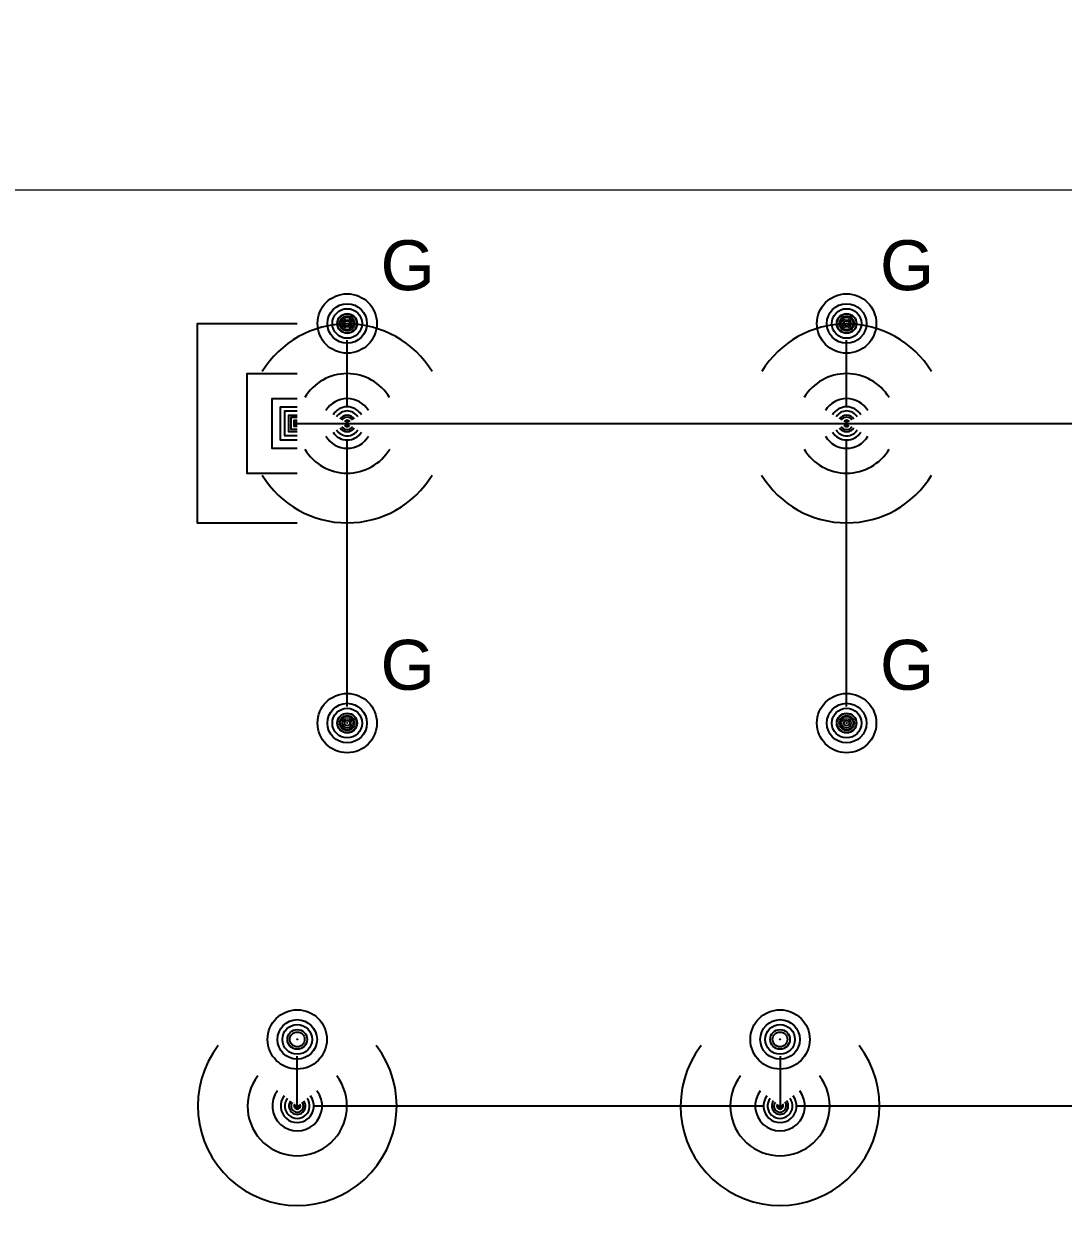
# Model space of a CAD drawing. Extents: x -24247 to 247, y -156 to 1335.
# Drawn here: x -3377.7 to -3128, y 281.8 to 567.7 of the extents above; entities that cross this region are included whole.
import ezdxf
from ezdxf import colors
from ezdxf.entities.mleader import LeaderData, LeaderLine
from ezdxf.math import Vec2, Vec3

# ---------------------------------------------------------------- set-up
doc = ezdxf.new("R2010")
doc.units = 0
doc.header["$LTSCALE"] = 48
doc.header["$MEASUREMENT"] = 0
for name, color, linetype in [('F-SPRK-HEAD-N', 2, 'Continuous'), ('F-SPRK-HEAD-N @ 1 (1)', 2, 'Continuous'), ('F-SPRK-HEAD-N @ 1 (2)', 2, 'Continuous'), ('F-SPRK-HEAD-N @ 128', 2, 'Continuous'), ('F-SPRK-HEAD-N @ 192', 2, 'Continuous'), ('F-SPRK-HEAD-N @ 48', 2, 'Continuous'), ('F-SPRK-HEAD-N @ 64', 2, 'Continuous'), ('F-SPRK-HEAD-N @ 96', 2, 'Continuous'), ('F-SPRN-N', 1, 'Continuous'), ('F-SPRN-N @ 1 (1)', 1, 'Continuous'), ('F-SPRN-N @ 1 (2)', 1, 'Continuous'), ('F-SPRN-N @ 12', 1, 'Continuous'), ('F-SPRN-N @ 128', 1, 'Continuous'), ('F-SPRN-N @ 16', 1, 'Continuous'), ('F-SPRN-N @ 192', 1, 'Continuous'), ('F-SPRN-N @ 2', 1, 'Continuous'), ('F-SPRN-N @ 24', 1, 'Continuous'), ('F-SPRN-N @ 384', 1, 'Continuous'), ('F-SPRN-N @ 4', 1, 'Continuous'), ('F-SPRN-N @ 48', 1, 'Continuous'), ('F-SPRN-N @ 64', 1, 'Continuous'), ('F-SPRN-N @ 768', 1, 'Continuous'), ('F-SPRN-N @ 8', 1, 'Continuous'), ('F-SPRN-N @ 96', 1, 'Continuous')]:
    doc.layers.add(name, color=color, linetype=linetype)
doc.layers.add('G-ANNO-TEXT', color=70, linetype='Continuous', lineweight=0)
doc.styles.add('Arial', font='arial.ttf')

# ---------------------------------------------------------------- blocks, each defined once
blk = doc.blocks.new('*U14')
blk.add_circle((0, 0), 0.037109375)
at = {"color": 7, "lineweight": 0}
blk.add_circle((0, 0), 0.01171875, dxfattribs=at)
blk = doc.blocks.new('*U619')
at = {"layer": 'F-SPRK-HEAD-N @ 1 (1)'}
blk.add_blockref('*U14', (-3300.000000014937, 495.7428022054028), dxfattribs=at)
at = {"layer": 'F-SPRK-HEAD-N @ 1 (2)'}
blk.add_blockref('*U14', (-3300.000000014937, 495.7428022054028), dxfattribs=at)
at = {"layer": 'F-SPRK-HEAD-N @ 128', "xscale": 128, "yscale": 128, "zscale": 128}
blk.add_blockref('*U14', (-3300.000000014937, 495.7428022054028), dxfattribs=at)
at = {"layer": 'F-SPRK-HEAD-N @ 192', "xscale": 192, "yscale": 192, "zscale": 192}
blk.add_blockref('*U14', (-3300.000000014937, 495.7428022054028), dxfattribs=at)
at = {"layer": 'F-SPRK-HEAD-N @ 48', "xscale": 48, "yscale": 48, "zscale": 48}
blk.add_blockref('*U14', (-3300.000000014937, 495.7428022054028), dxfattribs=at)
at = {"layer": 'F-SPRK-HEAD-N @ 64', "xscale": 64, "yscale": 64, "zscale": 64}
blk.add_blockref('*U14', (-3300.000000014937, 495.7428022054028), dxfattribs=at)
at = {"layer": 'F-SPRK-HEAD-N @ 96', "xscale": 96, "yscale": 96, "zscale": 96}
blk.add_blockref('*U14', (-3300.000000014937, 495.7428022054028), dxfattribs=at)
blk = doc.blocks.new('*U620')
at = {"layer": 'F-SPRK-HEAD-N @ 1 (1)'}
blk.add_blockref('*U14', (-3180.000000014937, 495.7428022054028), dxfattribs=at)
at = {"layer": 'F-SPRK-HEAD-N @ 1 (2)'}
blk.add_blockref('*U14', (-3180.000000014937, 495.7428022054028), dxfattribs=at)
at = {"layer": 'F-SPRK-HEAD-N @ 128', "xscale": 128, "yscale": 128, "zscale": 128}
blk.add_blockref('*U14', (-3180.000000014937, 495.7428022054028), dxfattribs=at)
at = {"layer": 'F-SPRK-HEAD-N @ 192', "xscale": 192, "yscale": 192, "zscale": 192}
blk.add_blockref('*U14', (-3180.000000014937, 495.7428022054028), dxfattribs=at)
at = {"layer": 'F-SPRK-HEAD-N @ 48', "xscale": 48, "yscale": 48, "zscale": 48}
blk.add_blockref('*U14', (-3180.000000014937, 495.7428022054028), dxfattribs=at)
at = {"layer": 'F-SPRK-HEAD-N @ 64', "xscale": 64, "yscale": 64, "zscale": 64}
blk.add_blockref('*U14', (-3180.000000014937, 495.7428022054028), dxfattribs=at)
at = {"layer": 'F-SPRK-HEAD-N @ 96', "xscale": 96, "yscale": 96, "zscale": 96}
blk.add_blockref('*U14', (-3180.000000014937, 495.7428022054028), dxfattribs=at)
blk = doc.blocks.new('*U622')
at = {"layer": 'F-SPRK-HEAD-N @ 1 (1)'}
blk.add_blockref('*U14', (-3300.000000014937, 399.7428022054028), dxfattribs=at)
at = {"layer": 'F-SPRK-HEAD-N @ 1 (2)'}
blk.add_blockref('*U14', (-3300.000000014937, 399.7428022054028), dxfattribs=at)
at = {"layer": 'F-SPRK-HEAD-N @ 128', "xscale": 128, "yscale": 128, "zscale": 128}
blk.add_blockref('*U14', (-3300.000000014937, 399.7428022054028), dxfattribs=at)
at = {"layer": 'F-SPRK-HEAD-N @ 192', "xscale": 192, "yscale": 192, "zscale": 192}
blk.add_blockref('*U14', (-3300.000000014937, 399.7428022054028), dxfattribs=at)
at = {"layer": 'F-SPRK-HEAD-N @ 48', "xscale": 48, "yscale": 48, "zscale": 48}
blk.add_blockref('*U14', (-3300.000000014937, 399.7428022054028), dxfattribs=at)
at = {"layer": 'F-SPRK-HEAD-N @ 64', "xscale": 64, "yscale": 64, "zscale": 64}
blk.add_blockref('*U14', (-3300.000000014937, 399.7428022054028), dxfattribs=at)
at = {"layer": 'F-SPRK-HEAD-N @ 96', "xscale": 96, "yscale": 96, "zscale": 96}
blk.add_blockref('*U14', (-3300.000000014937, 399.7428022054028), dxfattribs=at)
blk = doc.blocks.new('*U623')
at = {"layer": 'F-SPRK-HEAD-N @ 1 (1)'}
blk.add_blockref('*U14', (-3180.000000014937, 399.7428022054028), dxfattribs=at)
at = {"layer": 'F-SPRK-HEAD-N @ 1 (2)'}
blk.add_blockref('*U14', (-3180.000000014937, 399.7428022054028), dxfattribs=at)
at = {"layer": 'F-SPRK-HEAD-N @ 128', "xscale": 128, "yscale": 128, "zscale": 128}
blk.add_blockref('*U14', (-3180.000000014937, 399.7428022054028), dxfattribs=at)
at = {"layer": 'F-SPRK-HEAD-N @ 192', "xscale": 192, "yscale": 192, "zscale": 192}
blk.add_blockref('*U14', (-3180.000000014937, 399.7428022054028), dxfattribs=at)
at = {"layer": 'F-SPRK-HEAD-N @ 48', "xscale": 48, "yscale": 48, "zscale": 48}
blk.add_blockref('*U14', (-3180.000000014937, 399.7428022054028), dxfattribs=at)
at = {"layer": 'F-SPRK-HEAD-N @ 64', "xscale": 64, "yscale": 64, "zscale": 64}
blk.add_blockref('*U14', (-3180.000000014937, 399.7428022054028), dxfattribs=at)
at = {"layer": 'F-SPRK-HEAD-N @ 96', "xscale": 96, "yscale": 96, "zscale": 96}
blk.add_blockref('*U14', (-3180.000000014937, 399.7428022054028), dxfattribs=at)
blk = doc.blocks.new('*U16')
at = {"linetype": 'Continuous'}
blk.add_lwpolyline([(6.938893903907228e-18, -0.03125), (-0.03124999999999999, -0.03125), (-0.03124999999999999, 0.03125), (6.938893903907228e-18, 0.03125)], dxfattribs=at)
blk = doc.blocks.new('*U626')
at = {"layer": 'F-SPRN-N @ 1 (1)'}
blk.add_blockref('*U16', (-3312.000000014937, 471.7428022054028), dxfattribs=at)
at = {"layer": 'F-SPRN-N @ 1 (2)'}
blk.add_blockref('*U16', (-3312.000000014937, 471.7428022054028), dxfattribs=at)
at = {"layer": 'F-SPRN-N @ 12', "xscale": 12, "yscale": 12, "zscale": 12}
blk.add_blockref('*U16', (-3312.000000014937, 471.7428022054028), dxfattribs=at)
at = {"layer": 'F-SPRN-N @ 128', "xscale": 128, "yscale": 128, "zscale": 128}
blk.add_blockref('*U16', (-3312.000000014937, 471.7428022054028), dxfattribs=at)
at = {"layer": 'F-SPRN-N @ 16', "xscale": 16, "yscale": 16, "zscale": 16}
blk.add_blockref('*U16', (-3312.000000014937, 471.7428022054028), dxfattribs=at)
at = {"layer": 'F-SPRN-N @ 192', "xscale": 192, "yscale": 192, "zscale": 192}
blk.add_blockref('*U16', (-3312.000000014937, 471.7428022054028), dxfattribs=at)
at = {"layer": 'F-SPRN-N @ 2', "xscale": 2, "yscale": 2, "zscale": 2}
blk.add_blockref('*U16', (-3312.000000014937, 471.7428022054028), dxfattribs=at)
at = {"layer": 'F-SPRN-N @ 24', "xscale": 24, "yscale": 24, "zscale": 24}
blk.add_blockref('*U16', (-3312.000000014937, 471.7428022054028), dxfattribs=at)
at = {"layer": 'F-SPRN-N @ 384', "xscale": 384, "yscale": 384, "zscale": 384}
blk.add_blockref('*U16', (-3312.000000014937, 471.7428022054028), dxfattribs=at)
at = {"layer": 'F-SPRN-N @ 4', "xscale": 4, "yscale": 4, "zscale": 4}
blk.add_blockref('*U16', (-3312.000000014937, 471.7428022054028), dxfattribs=at)
at = {"layer": 'F-SPRN-N @ 48', "xscale": 48, "yscale": 48, "zscale": 48}
blk.add_blockref('*U16', (-3312.000000014937, 471.7428022054028), dxfattribs=at)
at = {"layer": 'F-SPRN-N @ 64', "xscale": 64, "yscale": 64, "zscale": 64}
blk.add_blockref('*U16', (-3312.000000014937, 471.7428022054028), dxfattribs=at)
at = {"layer": 'F-SPRN-N @ 768', "xscale": 768, "yscale": 768, "zscale": 768}
blk.add_blockref('*U16', (-3312.000000014937, 471.7428022054028), dxfattribs=at)
at = {"layer": 'F-SPRN-N @ 8', "xscale": 8, "yscale": 8, "zscale": 8}
blk.add_blockref('*U16', (-3312.000000014937, 471.7428022054028), dxfattribs=at)
at = {"layer": 'F-SPRN-N @ 96', "xscale": 96, "yscale": 96, "zscale": 96}
blk.add_blockref('*U16', (-3312.000000014937, 471.7428022054028), dxfattribs=at)
blk = doc.blocks.new('*U17')
for start, end in [(121.274325396742, 238.7256746032579), (301.4341766631704, 58.56582333682955)]:
    blk.add_arc((0, 0), 0.03111555437015312, start, end)
blk = doc.blocks.new('*U628')
at = {"layer": 'F-SPRN-N @ 1 (1)', "rotation": 90}
blk.add_blockref('*U17', (-3300.000000014937, 471.7428022054028), dxfattribs=at)
at = {"layer": 'F-SPRN-N @ 1 (2)', "rotation": 90}
blk.add_blockref('*U17', (-3300.000000014937, 471.7428022054028), dxfattribs=at)
at = {"layer": 'F-SPRN-N @ 12', "xscale": 12, "yscale": 12, "zscale": 12, "rotation": 90}
blk.add_blockref('*U17', (-3300.000000014937, 471.7428022054028), dxfattribs=at)
at = {"layer": 'F-SPRN-N @ 128', "xscale": 128, "yscale": 128, "zscale": 128, "rotation": 90}
blk.add_blockref('*U17', (-3300.000000014937, 471.7428022054028), dxfattribs=at)
at = {"layer": 'F-SPRN-N @ 16', "xscale": 16, "yscale": 16, "zscale": 16, "rotation": 90}
blk.add_blockref('*U17', (-3300.000000014937, 471.7428022054028), dxfattribs=at)
at = {"layer": 'F-SPRN-N @ 192', "xscale": 192, "yscale": 192, "zscale": 192, "rotation": 90}
blk.add_blockref('*U17', (-3300.000000014937, 471.7428022054028), dxfattribs=at)
at = {"layer": 'F-SPRN-N @ 2', "xscale": 2, "yscale": 2, "zscale": 2, "rotation": 90}
blk.add_blockref('*U17', (-3300.000000014937, 471.7428022054028), dxfattribs=at)
at = {"layer": 'F-SPRN-N @ 24', "xscale": 24, "yscale": 24, "zscale": 24, "rotation": 90}
blk.add_blockref('*U17', (-3300.000000014937, 471.7428022054028), dxfattribs=at)
at = {"layer": 'F-SPRN-N @ 384', "xscale": 384, "yscale": 384, "zscale": 384, "rotation": 90}
blk.add_blockref('*U17', (-3300.000000014937, 471.7428022054028), dxfattribs=at)
at = {"layer": 'F-SPRN-N @ 4', "xscale": 4, "yscale": 4, "zscale": 4, "rotation": 90}
blk.add_blockref('*U17', (-3300.000000014937, 471.7428022054028), dxfattribs=at)
at = {"layer": 'F-SPRN-N @ 48', "xscale": 48, "yscale": 48, "zscale": 48, "rotation": 90}
blk.add_blockref('*U17', (-3300.000000014937, 471.7428022054028), dxfattribs=at)
at = {"layer": 'F-SPRN-N @ 64', "xscale": 64, "yscale": 64, "zscale": 64, "rotation": 90}
blk.add_blockref('*U17', (-3300.000000014937, 471.7428022054028), dxfattribs=at)
at = {"layer": 'F-SPRN-N @ 768', "xscale": 768, "yscale": 768, "zscale": 768, "rotation": 90}
blk.add_blockref('*U17', (-3300.000000014937, 471.7428022054028), dxfattribs=at)
at = {"layer": 'F-SPRN-N @ 8', "xscale": 8, "yscale": 8, "zscale": 8, "rotation": 90}
blk.add_blockref('*U17', (-3300.000000014937, 471.7428022054028), dxfattribs=at)
at = {"layer": 'F-SPRN-N @ 96', "xscale": 96, "yscale": 96, "zscale": 96, "rotation": 90}
blk.add_blockref('*U17', (-3300.000000014937, 471.7428022054028), dxfattribs=at)
blk = doc.blocks.new('*U629')
at = {"layer": 'F-SPRN-N @ 1 (1)', "rotation": 90}
blk.add_blockref('*U17', (-3180.000000014937, 471.7428022054028), dxfattribs=at)
at = {"layer": 'F-SPRN-N @ 1 (2)', "rotation": 90}
blk.add_blockref('*U17', (-3180.000000014937, 471.7428022054028), dxfattribs=at)
at = {"layer": 'F-SPRN-N @ 12', "xscale": 12, "yscale": 12, "zscale": 12, "rotation": 90}
blk.add_blockref('*U17', (-3180.000000014937, 471.7428022054028), dxfattribs=at)
at = {"layer": 'F-SPRN-N @ 128', "xscale": 128, "yscale": 128, "zscale": 128, "rotation": 90}
blk.add_blockref('*U17', (-3180.000000014937, 471.7428022054028), dxfattribs=at)
at = {"layer": 'F-SPRN-N @ 16', "xscale": 16, "yscale": 16, "zscale": 16, "rotation": 90}
blk.add_blockref('*U17', (-3180.000000014937, 471.7428022054028), dxfattribs=at)
at = {"layer": 'F-SPRN-N @ 192', "xscale": 192, "yscale": 192, "zscale": 192, "rotation": 90}
blk.add_blockref('*U17', (-3180.000000014937, 471.7428022054028), dxfattribs=at)
at = {"layer": 'F-SPRN-N @ 2', "xscale": 2, "yscale": 2, "zscale": 2, "rotation": 90}
blk.add_blockref('*U17', (-3180.000000014937, 471.7428022054028), dxfattribs=at)
at = {"layer": 'F-SPRN-N @ 24', "xscale": 24, "yscale": 24, "zscale": 24, "rotation": 90}
blk.add_blockref('*U17', (-3180.000000014937, 471.7428022054028), dxfattribs=at)
at = {"layer": 'F-SPRN-N @ 384', "xscale": 384, "yscale": 384, "zscale": 384, "rotation": 90}
blk.add_blockref('*U17', (-3180.000000014937, 471.7428022054028), dxfattribs=at)
at = {"layer": 'F-SPRN-N @ 4', "xscale": 4, "yscale": 4, "zscale": 4, "rotation": 90}
blk.add_blockref('*U17', (-3180.000000014937, 471.7428022054028), dxfattribs=at)
at = {"layer": 'F-SPRN-N @ 48', "xscale": 48, "yscale": 48, "zscale": 48, "rotation": 90}
blk.add_blockref('*U17', (-3180.000000014937, 471.7428022054028), dxfattribs=at)
at = {"layer": 'F-SPRN-N @ 64', "xscale": 64, "yscale": 64, "zscale": 64, "rotation": 90}
blk.add_blockref('*U17', (-3180.000000014937, 471.7428022054028), dxfattribs=at)
at = {"layer": 'F-SPRN-N @ 768', "xscale": 768, "yscale": 768, "zscale": 768, "rotation": 90}
blk.add_blockref('*U17', (-3180.000000014937, 471.7428022054028), dxfattribs=at)
at = {"layer": 'F-SPRN-N @ 8', "xscale": 8, "yscale": 8, "zscale": 8, "rotation": 90}
blk.add_blockref('*U17', (-3180.000000014937, 471.7428022054028), dxfattribs=at)
at = {"layer": 'F-SPRN-N @ 96', "xscale": 96, "yscale": 96, "zscale": 96, "rotation": 90}
blk.add_blockref('*U17', (-3180.000000014937, 471.7428022054028), dxfattribs=at)
blk = doc.blocks.new('*U22')
blk.add_circle((0, 0), 0.037109375)
blk = doc.blocks.new('*U798')
at = {"layer": 'F-SPRK-HEAD-N @ 1 (1)'}
blk.add_blockref('*U22', (-3312.000000014937, 323.7428022054028), dxfattribs=at)
at = {"layer": 'F-SPRK-HEAD-N @ 1 (2)'}
blk.add_blockref('*U22', (-3312.000000014937, 323.7428022054028), dxfattribs=at)
at = {"layer": 'F-SPRK-HEAD-N @ 128', "xscale": 128, "yscale": 128, "zscale": 128}
blk.add_blockref('*U22', (-3312.000000014937, 323.7428022054028), dxfattribs=at)
at = {"layer": 'F-SPRK-HEAD-N @ 192', "xscale": 192, "yscale": 192, "zscale": 192}
blk.add_blockref('*U22', (-3312.000000014937, 323.7428022054028), dxfattribs=at)
at = {"layer": 'F-SPRK-HEAD-N @ 48', "xscale": 48, "yscale": 48, "zscale": 48}
blk.add_blockref('*U22', (-3312.000000014937, 323.7428022054028), dxfattribs=at)
at = {"layer": 'F-SPRK-HEAD-N @ 64', "xscale": 64, "yscale": 64, "zscale": 64}
blk.add_blockref('*U22', (-3312.000000014937, 323.7428022054028), dxfattribs=at)
at = {"layer": 'F-SPRK-HEAD-N @ 96', "xscale": 96, "yscale": 96, "zscale": 96}
blk.add_blockref('*U22', (-3312.000000014937, 323.7428022054028), dxfattribs=at)
blk = doc.blocks.new('*U799')
at = {"layer": 'F-SPRK-HEAD-N @ 1 (1)'}
blk.add_blockref('*U22', (-3196.000000014937, 323.7428022054028), dxfattribs=at)
at = {"layer": 'F-SPRK-HEAD-N @ 1 (2)'}
blk.add_blockref('*U22', (-3196.000000014937, 323.7428022054028), dxfattribs=at)
at = {"layer": 'F-SPRK-HEAD-N @ 128', "xscale": 128, "yscale": 128, "zscale": 128}
blk.add_blockref('*U22', (-3196.000000014937, 323.7428022054028), dxfattribs=at)
at = {"layer": 'F-SPRK-HEAD-N @ 192', "xscale": 192, "yscale": 192, "zscale": 192}
blk.add_blockref('*U22', (-3196.000000014937, 323.7428022054028), dxfattribs=at)
at = {"layer": 'F-SPRK-HEAD-N @ 48', "xscale": 48, "yscale": 48, "zscale": 48}
blk.add_blockref('*U22', (-3196.000000014937, 323.7428022054028), dxfattribs=at)
at = {"layer": 'F-SPRK-HEAD-N @ 64', "xscale": 64, "yscale": 64, "zscale": 64}
blk.add_blockref('*U22', (-3196.000000014937, 323.7428022054028), dxfattribs=at)
at = {"layer": 'F-SPRK-HEAD-N @ 96', "xscale": 96, "yscale": 96, "zscale": 96}
blk.add_blockref('*U22', (-3196.000000014937, 323.7428022054028), dxfattribs=at)
blk = doc.blocks.new('*U6')
at = {"linetype": 'Continuous'}
blk.add_arc((0, 0), 0.03111555437015312, 232.5669694738212, 127.4330305261797, dxfattribs=at)
blk = doc.blocks.new('*U803')
at = {"layer": 'F-SPRN-N @ 1 (1)', "rotation": 270}
blk.add_blockref('*U6', (-3312.000000014937, 307.7428022054028), dxfattribs=at)
at = {"layer": 'F-SPRN-N @ 1 (2)', "rotation": 270}
blk.add_blockref('*U6', (-3312.000000014937, 307.7428022054028), dxfattribs=at)
at = {"layer": 'F-SPRN-N @ 12', "xscale": 12, "yscale": 12, "zscale": 12, "rotation": 270}
blk.add_blockref('*U6', (-3312.000000014937, 307.7428022054028), dxfattribs=at)
at = {"layer": 'F-SPRN-N @ 128', "xscale": 128, "yscale": 128, "zscale": 128, "rotation": 270}
blk.add_blockref('*U6', (-3312.000000014937, 307.7428022054028), dxfattribs=at)
at = {"layer": 'F-SPRN-N @ 16', "xscale": 16, "yscale": 16, "zscale": 16, "rotation": 270}
blk.add_blockref('*U6', (-3312.000000014937, 307.7428022054028), dxfattribs=at)
at = {"layer": 'F-SPRN-N @ 192', "xscale": 192, "yscale": 192, "zscale": 192, "rotation": 270}
blk.add_blockref('*U6', (-3312.000000014937, 307.7428022054028), dxfattribs=at)
at = {"layer": 'F-SPRN-N @ 2', "xscale": 2, "yscale": 2, "zscale": 2, "rotation": 270}
blk.add_blockref('*U6', (-3312.000000014937, 307.7428022054028), dxfattribs=at)
at = {"layer": 'F-SPRN-N @ 24', "xscale": 24, "yscale": 24, "zscale": 24, "rotation": 270}
blk.add_blockref('*U6', (-3312.000000014937, 307.7428022054028), dxfattribs=at)
at = {"layer": 'F-SPRN-N @ 384', "xscale": 384, "yscale": 384, "zscale": 384, "rotation": 270}
blk.add_blockref('*U6', (-3312.000000014937, 307.7428022054028), dxfattribs=at)
at = {"layer": 'F-SPRN-N @ 4', "xscale": 4, "yscale": 4, "zscale": 4, "rotation": 270}
blk.add_blockref('*U6', (-3312.000000014937, 307.7428022054028), dxfattribs=at)
at = {"layer": 'F-SPRN-N @ 48', "xscale": 48, "yscale": 48, "zscale": 48, "rotation": 270}
blk.add_blockref('*U6', (-3312.000000014937, 307.7428022054028), dxfattribs=at)
at = {"layer": 'F-SPRN-N @ 64', "xscale": 64, "yscale": 64, "zscale": 64, "rotation": 270}
blk.add_blockref('*U6', (-3312.000000014937, 307.7428022054028), dxfattribs=at)
at = {"layer": 'F-SPRN-N @ 768', "xscale": 768, "yscale": 768, "zscale": 768, "rotation": 270}
blk.add_blockref('*U6', (-3312.000000014937, 307.7428022054028), dxfattribs=at)
at = {"layer": 'F-SPRN-N @ 8', "xscale": 8, "yscale": 8, "zscale": 8, "rotation": 270}
blk.add_blockref('*U6', (-3312.000000014937, 307.7428022054028), dxfattribs=at)
at = {"layer": 'F-SPRN-N @ 96', "xscale": 96, "yscale": 96, "zscale": 96, "rotation": 270}
blk.add_blockref('*U6', (-3312.000000014937, 307.7428022054028), dxfattribs=at)
blk = doc.blocks.new('*U804')
at = {"layer": 'F-SPRN-N @ 1 (1)', "rotation": 270}
blk.add_blockref('*U6', (-3196.000000014937, 307.7428022054028), dxfattribs=at)
at = {"layer": 'F-SPRN-N @ 1 (2)', "rotation": 270}
blk.add_blockref('*U6', (-3196.000000014937, 307.7428022054028), dxfattribs=at)
at = {"layer": 'F-SPRN-N @ 12', "xscale": 12, "yscale": 12, "zscale": 12, "rotation": 270}
blk.add_blockref('*U6', (-3196.000000014937, 307.7428022054028), dxfattribs=at)
at = {"layer": 'F-SPRN-N @ 128', "xscale": 128, "yscale": 128, "zscale": 128, "rotation": 270}
blk.add_blockref('*U6', (-3196.000000014937, 307.7428022054028), dxfattribs=at)
at = {"layer": 'F-SPRN-N @ 16', "xscale": 16, "yscale": 16, "zscale": 16, "rotation": 270}
blk.add_blockref('*U6', (-3196.000000014937, 307.7428022054028), dxfattribs=at)
at = {"layer": 'F-SPRN-N @ 192', "xscale": 192, "yscale": 192, "zscale": 192, "rotation": 270}
blk.add_blockref('*U6', (-3196.000000014937, 307.7428022054028), dxfattribs=at)
at = {"layer": 'F-SPRN-N @ 2', "xscale": 2, "yscale": 2, "zscale": 2, "rotation": 270}
blk.add_blockref('*U6', (-3196.000000014937, 307.7428022054028), dxfattribs=at)
at = {"layer": 'F-SPRN-N @ 24', "xscale": 24, "yscale": 24, "zscale": 24, "rotation": 270}
blk.add_blockref('*U6', (-3196.000000014937, 307.7428022054028), dxfattribs=at)
at = {"layer": 'F-SPRN-N @ 384', "xscale": 384, "yscale": 384, "zscale": 384, "rotation": 270}
blk.add_blockref('*U6', (-3196.000000014937, 307.7428022054028), dxfattribs=at)
at = {"layer": 'F-SPRN-N @ 4', "xscale": 4, "yscale": 4, "zscale": 4, "rotation": 270}
blk.add_blockref('*U6', (-3196.000000014937, 307.7428022054028), dxfattribs=at)
at = {"layer": 'F-SPRN-N @ 48', "xscale": 48, "yscale": 48, "zscale": 48, "rotation": 270}
blk.add_blockref('*U6', (-3196.000000014937, 307.7428022054028), dxfattribs=at)
at = {"layer": 'F-SPRN-N @ 64', "xscale": 64, "yscale": 64, "zscale": 64, "rotation": 270}
blk.add_blockref('*U6', (-3196.000000014937, 307.7428022054028), dxfattribs=at)
at = {"layer": 'F-SPRN-N @ 768', "xscale": 768, "yscale": 768, "zscale": 768, "rotation": 270}
blk.add_blockref('*U6', (-3196.000000014937, 307.7428022054028), dxfattribs=at)
at = {"layer": 'F-SPRN-N @ 8', "xscale": 8, "yscale": 8, "zscale": 8, "rotation": 270}
blk.add_blockref('*U6', (-3196.000000014937, 307.7428022054028), dxfattribs=at)
at = {"layer": 'F-SPRN-N @ 96', "xscale": 96, "yscale": 96, "zscale": 96, "rotation": 270}
blk.add_blockref('*U6', (-3196.000000014937, 307.7428022054028), dxfattribs=at)

msp = doc.modelspace()

# ---------------------------------------------------------------- linework, layer by layer
at = {"layer": 'F-SPRN-N'}
for p, q in [((-3300.000000014937, 475.7428022054028), (-3300.000000014937, 491.7428022054028)), ((-3180.000000014937, 475.7428022054028), (-3180.000000014937, 491.7428022054028)), ((-3312.000000014937, 471.7428022054028), (-3008.000000014937, 471.7428022054028)), ((-3300.000000014937, 403.7428022054028), (-3300.000000014937, 467.7428022054028)), ((-3180.000000014937, 403.7428022054028), (-3180.000000014937, 467.7428022054028)), ((-3312.000000014937, 307.7428022054028), (-3312.000000014937, 319.7428022054028)), ((-3196.000000014937, 319.7428022054028), (-3196.000000014937, 307.7428022054028)), ((-3200.000000014937, 307.7428022054028), (-3308.000000014937, 307.7428022054028)), ((-3100.000000014937, 307.7428022054028), (-3192.000000014937, 307.7428022054028))]:
    msp.add_line(p, q, dxfattribs=at)

# ---------------------------------------------------------------- block references
at = {"layer": 'F-SPRK-HEAD-N'}
for name in ['*U619', '*U620', '*U622', '*U623', '*U798', '*U799']:
    msp.add_blockref(name, (0, 0), dxfattribs=at)
at = {"layer": 'F-SPRN-N'}
for name in ['*U626', '*U628', '*U629', '*U803', '*U804']:
    msp.add_blockref(name, (0, 0), dxfattribs=at)

# ---------------------------------------------------------------- texts
at = {"layer": 'G-ANNO-TEXT', "char_height": 12, "attachment_point": 1, "style": 'Arial'}
for insert in [(-3292.000000014937, 515.7428022054028), (-3172.000000014937, 515.7428022054028), (-3292.000000014937, 419.7428022054028), (-3172.000000014937, 419.7428022054028)]:
    msp.add_mtext_dynamic_manual_height_columns('G', width=52, gutter_width=60, heights=[0], dxfattribs=dict(at, insert=insert))

# ---------------------------------------------------------------- leaders
at = {"layer": 'G-ANNO-TEXT'}
ml = msp.add_multileader_mtext('Standard', dxfattribs=at)
ml.set_content('\\A1;6"FP-UP\\P2{\\H0.8x;\\S1#2;\\H1.25x;"FDC}', color=256, style='Arial')
ml.set_leader_properties(color=256, linetype='ByLayer', lineweight=-1)
ml.build(insert=Vec2(0, 0))
ml.multileader.update_dxf_attribs({"has_dogleg": 0, "dogleg_length": 0.125, "arrow_head_size": 16, "scale": 128})
ctx = ml.context
ctx.base_point, ctx.scale, ctx.char_height, ctx.arrow_head_size, ctx.landing_gap_size, ctx.plane_origin = Vec3(-3552.20736699993, 527.7428022054028), 128, 12, 16, 4, Vec3(-2900.000000014937, 567.7428022054028)
ctx.text_align_type = 2
notes = []
notes.append((ctx, [(0, (1, 1, 0), (-3464.000000014937, 527.7428022054028), (-1, 0), 16, [(0, [(-2900.000000014937, 567.7428022054028), (-2940.000000014937, 527.7428022054028)], 0, [])])]))
ctx.mtext.insert, ctx.mtext.alignment, ctx.mtext.flow_direction = Vec3(-3484.000000014937, 533.8451214414192), 3, 5
for ctx, leaders in notes:
    for number, flags, end, landing, length, lines in leaders:
        leader = LeaderData()
        leader.index, (leader.has_last_leader_line, leader.has_dogleg_vector, leader.attachment_direction) = number, flags
        leader.last_leader_point, leader.dogleg_vector, leader.dogleg_length = Vec3(end), Vec3(landing), length
        for number, points, colour, breaks in lines:
            line = LeaderLine()
            line.index, line.vertices, line.color, line.breaks = number, Vec3.list(points), colors.encode_raw_color(colour), breaks
            leader.lines.append(line)
        ctx.leaders.append(leader)

doc.saveas('drawing.dxf')
